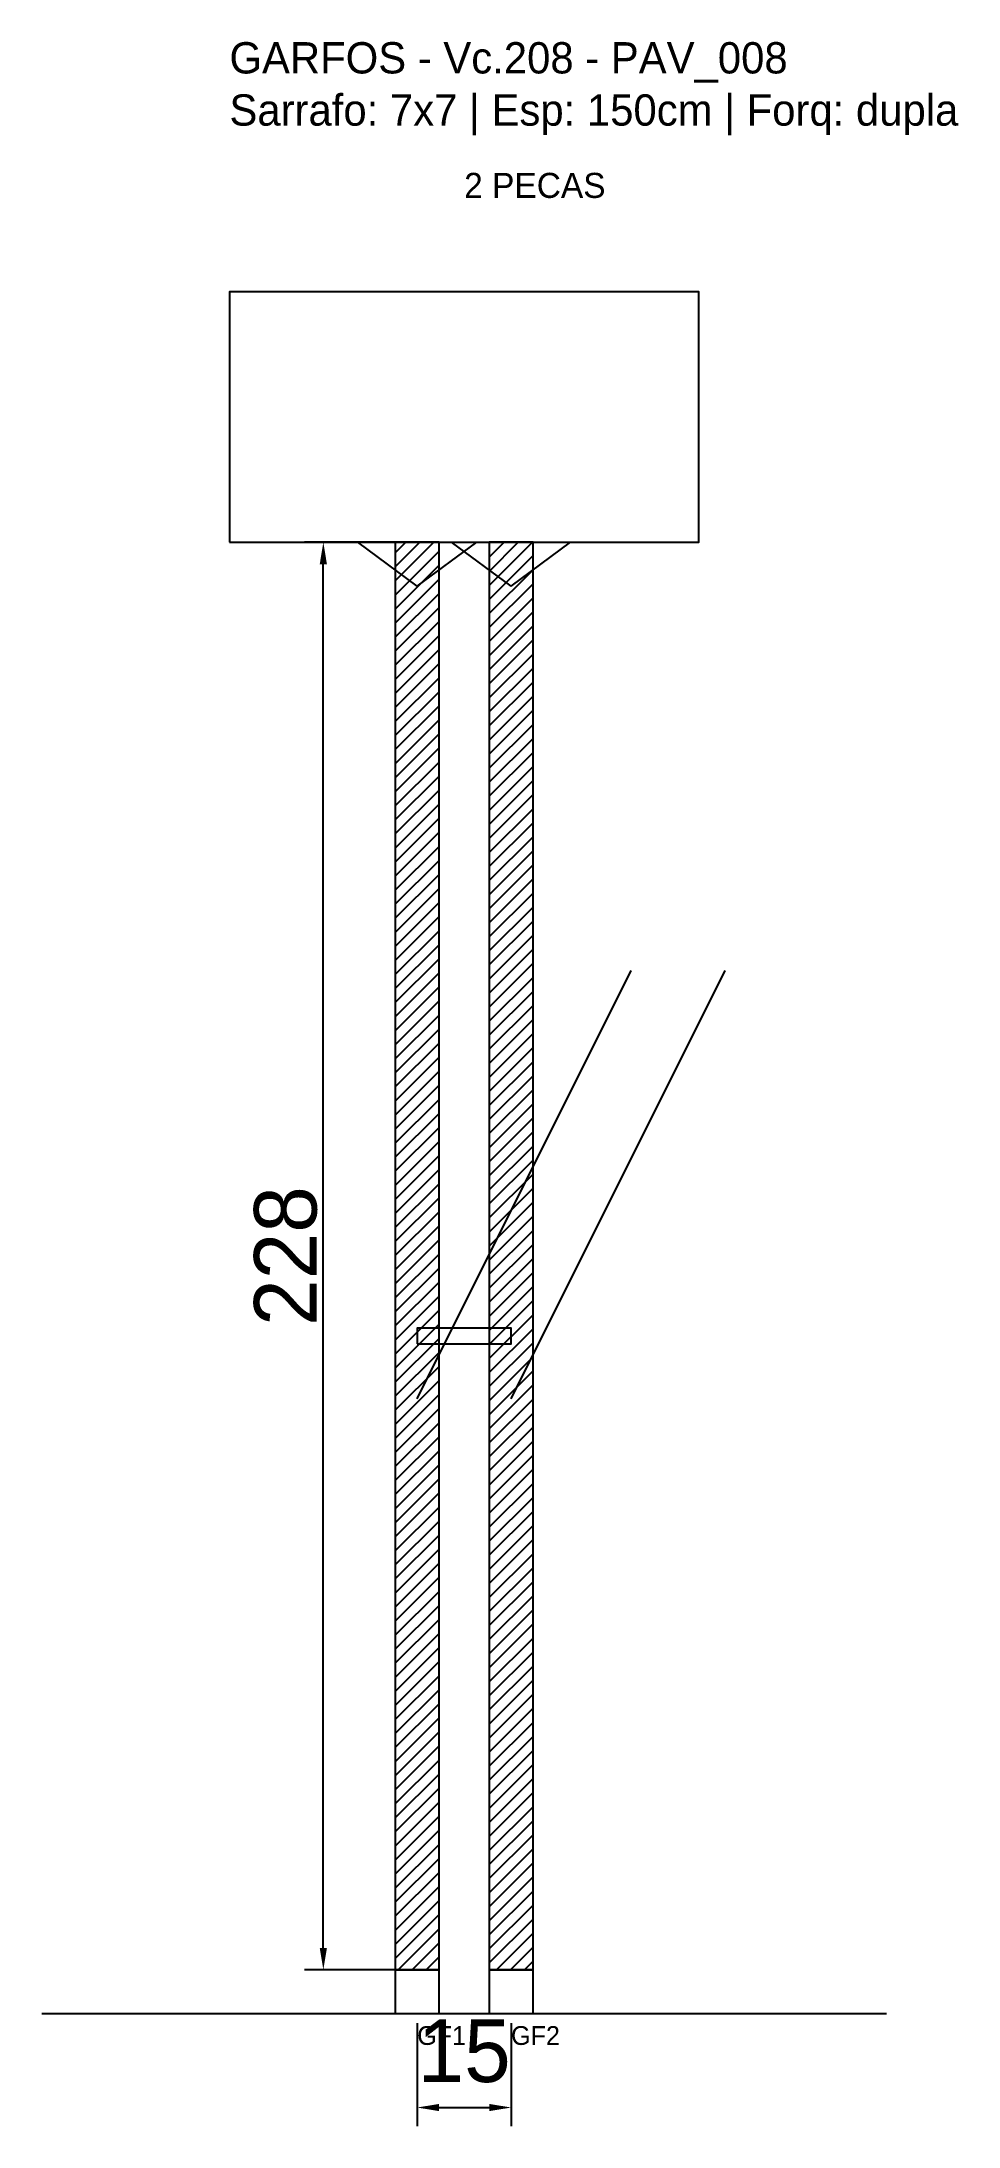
# Model space of a CAD drawing. Header units: metres. Extents: x -30 to 116, y -25 to 308.
import ezdxf

# ---------------------------------------------------------------- set-up
doc = ezdxf.new("R2010")
doc.units = ezdxf.units.M
for name, color, linetype in [('BARRA_ANCORAGEM', 1, 'Continuous'), ('COTA', 241, 'Continuous'), ('GARFOS OK', 3, 'Continuous'), ('NOME DA VIGA', 6, 'Continuous'), ('SARR_7x7', 40, 'Continuous'), ('TIRAS REESCORAMENTO', 252, 'Continuous'), ('VIGAS', 3, 'Continuous')]:
    doc.layers.add(name, color=color, linetype=linetype)
doc.dimstyles.new('EZ DXF', dxfattribs={"dimtxt": 10, "dimasz": 3.5, "dimexe": 3, "dimexo": 1.5, "dimgap": 1, "dimtad": 1, "dimdec": 1, "dimdsep": 46, "dimcen": 2.5, "dimazin": 3, "dimtfac": 1, "dimtmove": 0, "dimatfit": 3})

msp = doc.modelspace()

# ---------------------------------------------------------------- hatches: boundary and pattern name
at = {"layer": 'COTA'}
h = msp.add_hatch(dxfattribs=at)
h.set_pattern_fill('ANSI31', scale=0.5)
h.paths.add_polyline_path([(26.5, 0), (33.5, 0), (33.5, 228), (26.5, 228)])
h = msp.add_hatch(dxfattribs=at)
h.set_pattern_fill('ANSI31', scale=0.5)
h.paths.add_polyline_path([(41.5, 0), (48.5, 0), (48.5, 228), (41.5, 228)])

# ---------------------------------------------------------------- linework, layer by layer
at = {"layer": 'BARRA_ANCORAGEM'}
for p, q in [((30, 91.2), (64.2, 159.6)), ((45, 91.2), (79.2, 159.6))]:
    msp.add_line(p, q, dxfattribs=at)
at = {"layer": 'GARFOS OK'}
for p, q in [((30, 221), (20.5, 228)), ((20.5, 228), (39.5, 228)), ((30, 221), (39.5, 228)), ((45, 221), (35.5, 228)), ((35.5, 228), (54.5, 228)), ((45, 221), (54.5, 228))]:
    msp.add_line(p, q, dxfattribs=at)
at = {"layer": 'GARFOS OK', "linetype": 'CONTINUOUS'}
msp.add_line((-30, -7), (105, -7), dxfattribs=at)
at = {"layer": 'GARFOS OK'}
for points in [[(26.5, 0), (33.5, 0), (33.5, 228), (26.5, 228), (26.5, 0)], [(41.5, 0), (48.5, 0), (48.5, 228), (41.5, 228), (41.5, 0)]]:
    msp.add_lwpolyline(points, dxfattribs=at)
at = {"layer": 'SARR_7x7'}
for points in [[(26.5, -7), (33.5, -7), (33.5, 0), (26.5, 0), (26.5, -7)], [(41.5, -7), (48.5, -7), (48.5, 0), (41.5, 0), (41.5, -7)]]:
    msp.add_lwpolyline(points, dxfattribs=at)
at = {"layer": 'TIRAS REESCORAMENTO'}
msp.add_lwpolyline([(30, 100), (45, 100), (45, 102.5), (30, 102.5), (30, 100)], dxfattribs=at)
at = {"layer": 'VIGAS'}
msp.add_lwpolyline([(0, 228), (75, 228), (75, 268), (0, 268), (0, 228)], dxfattribs=at)

# ---------------------------------------------------------------- texts
at = {"layer": 'NOME DA VIGA'}
for s, height, p in [('2 PECAS', 4, (37.5, 283)), ('GF1', 3, (30, -12)), ('GF2', 3, (45, -12))]:
    msp.add_text(s, height=height, dxfattribs=at).set_placement(p)
at = {"layer": 'NOME DA VIGA', "insert": (0, 293), "char_height": 5, "attachment_point": 7}
msp.add_mtext('GARFOS - Vc.208 - PAV_008\\PSarrafo: 7x7 | Esp: 150cm | Forq: dupla', dxfattribs=at)

# ---------------------------------------------------------------- dimensions: what is measured, and where the dimension line sits
at = {"layer": 'COTA'}
msp.add_linear_dim(base=(15, 0), p1=(30, 0), p2=(30, 228), angle=90, dimstyle='EZ DXF', dxfattribs=at).render()
msp.add_linear_dim(base=(30, -22), p1=(30, -7), p2=(45, -7), dimstyle='EZ DXF', dxfattribs=at).render()

doc.saveas('drawing.dxf')
